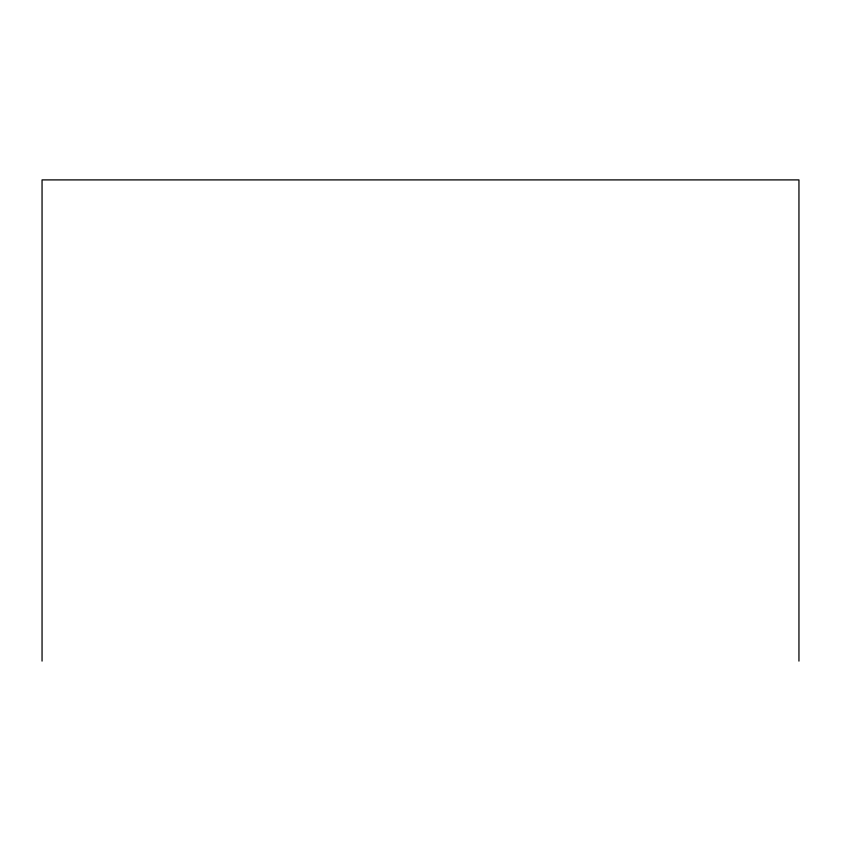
<?xml version="1.0" encoding="UTF-8"?>
<svg xmlns="http://www.w3.org/2000/svg" width="841" height="841" viewBox="0 0 841 841"><rect width="100%" height="100%" fill="white"/><g stroke="black" fill="none" stroke-linecap="round" stroke-linejoin="round"><path stroke-width="1.26" d="M798.95 661.1L798.95 179.9L42.05 179.9L42.05 661.1"/></g></svg>
